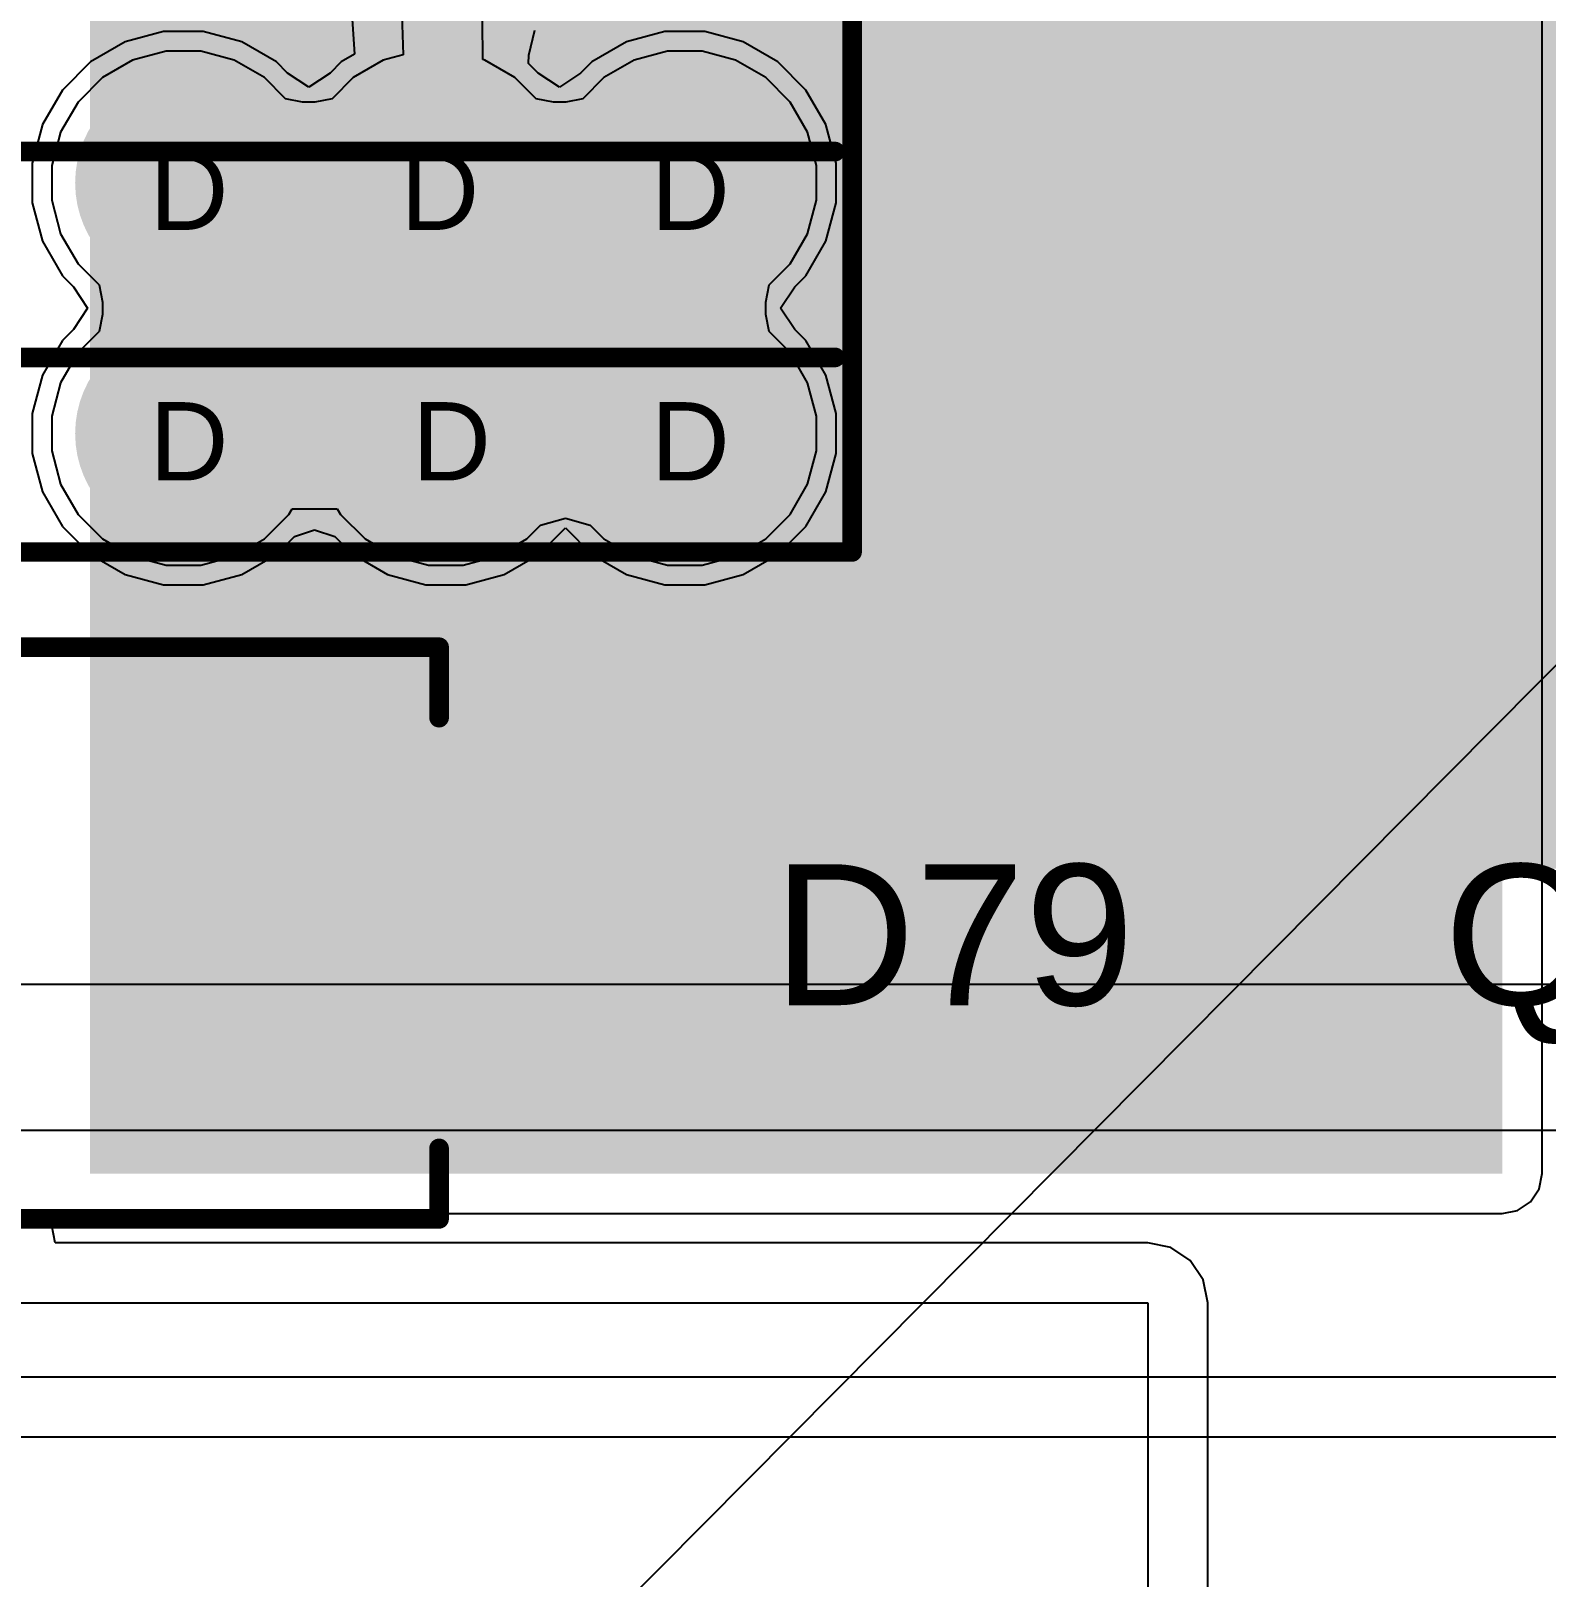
# Model space of a CAD drawing. Header units: inches. Extents: x 0 to 5379, y 0 to 5429.
# Drawn here: x 191.66 to 201.48, y 203.3 to 213.33 of the extents above; entities that cross this region are included whole.
import ezdxf

# ---------------------------------------------------------------- set-up
doc = ezdxf.new("R2010")
doc.units = ezdxf.units.IN
for name, color, linetype in [('Bottom Layer', 5, 'Continuous'), ('Bottom Paste', 16, 'Continuous'), ('Bottom Solder', 6, 'Continuous'), ('Drill Drawing', 1, 'Continuous'), ('GND01', 16, 'Continuous'), ('GND02', 76, 'Continuous'), ('PWR', 156, 'Continuous'), ('SIG 01', 90, 'Continuous'), ('Top Layer', 1, 'Continuous'), ('Top Overlay', 2, 'Continuous'), ('Top Paste', 8, 'Continuous'), ('Top Solder', 216, 'Continuous'), ('Via Holes', 16, 'Continuous')]:
    doc.layers.add(name, color=color, linetype=linetype)
doc.styles.add('Arial', font='', dxfattribs={"height": 0.2})
doc.styles.get('Arial').set_extended_font_data('Arial')

# ---------------------------------------------------------------- blocks, each defined once
blk = doc.blocks.new('H2PAK_2_B_744')
at = {"layer": 'Bottom Layer'}
blk.add_hatch(color=5, dxfattribs=at).paths.add_polyline_path([(5.5, -0.828), (5.5, -10.328), (-5.5, -10.328), (-5.5, -0.828)])
at = {"layer": 'Bottom Paste'}
blk.add_hatch(color=16, dxfattribs=at).paths.add_polyline_path([(5.5, -0.828), (5.5, -10.328), (-5.5, -10.328), (-5.5, -0.828)])
at = {"layer": 'Bottom Solder'}
blk.add_hatch(color=6, dxfattribs=at).paths.add_polyline_path([(5.551, -0.778), (5.551, -10.379), (-5.551, -10.379), (-5.551, -0.778)])
blk = doc.blocks.new('DB128L_5_08_2P_BK_S_807')
at = {"layer": 'Top Overlay'}
for points in [[(5.1, -5.1, 0.127, 0.127, 0), (5.1, 4.949, 0.127, 0.127, 0)], [(-4.956, -2.503, 0.127, 0.127, 0), (4.99, -2.503, 0.127, 0.127, 0)], [(-4.99, -3.838, 0.127, 0.127, 0), (4.99, -3.838, 0.127, 0.127, 0)], [(0.473, -3.838, 0.127, 0.127, 0), (0.597, -3.838, 0.127, 0.127, 0)], [(-5.1, -5.1, 0.127, 0.127, 0), (5.1, -5.1, 0.127, 0.127, 0)]]:
    blk.add_lwpolyline(points, format="xyseb", dxfattribs=at)
for points in [[(4.958, -2.503, 0.0635, 0.0635, 1), (5.022, -2.503, 0.0635, 0.0635, 1)], [(0.441, -3.838, 0.0635, 0.0635, 1), (0.505, -3.838, 0.0635, 0.0635, 1)], [(0.566, -3.838, 0.0635, 0.0635, 1), (0.629, -3.838, 0.0635, 0.0635, 1)], [(4.958, -3.838, 0.0635, 0.0635, 1), (5.022, -3.838, 0.0635, 0.0635, 1)], [(5.068, -5.1, 0.0635, 0.0635, 1), (5.132, -5.1, 0.0635, 0.0635, 1)], [(5.068, -5.1, 0.0635, 0.0635, 1), (5.132, -5.1, 0.0635, 0.0635, 1)]]:
    blk.add_lwpolyline(points, format="xyseb", close=True, dxfattribs=at)
blk = doc.blocks.new('SMB__857')
at = {"layer": 'Top Layer'}
for points in [[(-3.7, -1.2), (-3.7, 1.2), (-0.9, 1.2), (-0.9, -1.2)], [(0.9, -1.2), (0.9, 1.2), (3.7, 1.2), (3.7, -1.2)]]:
    blk.add_hatch(color=1, dxfattribs=at).paths.add_polyline_path(points)
at = {"layer": 'Top Overlay'}
for points in [[(2.59, 1.245), (4.825, 1.245), (4.825, 1.905), (2.59, 1.905)], [(3.733, -1.651), (4.825, -1.651), (4.825, 1.346), (3.733, 1.346)], [(2.59, -1.905), (4.825, -1.905), (4.825, -1.245), (2.59, -1.245)]]:
    blk.add_hatch(color=2, dxfattribs=at).paths.add_polyline_path(points)
at = {"layer": 'Top Paste'}
for points in [[(-3.7, -1.2), (-3.7, 1.2), (-0.9, 1.2), (-0.9, -1.2)], [(0.9, -1.2), (0.9, 1.2), (3.7, 1.2), (3.7, -1.2)]]:
    blk.add_hatch(color=8, dxfattribs=at).paths.add_polyline_path(points)
at = {"layer": 'Top Solder'}
for points in [[(-3.802, -1.302), (-3.802, 1.302), (-0.798, 1.302), (-0.798, -1.302)], [(0.798, -1.302), (0.798, 1.302), (3.802, 1.302), (3.802, -1.302)]]:
    blk.add_hatch(color=216, dxfattribs=at).paths.add_polyline_path(points)
at = {"layer": 'Top Overlay'}
for points in [[(2.591, 1.854, 0.127, 0.127, 0), (-2.21, 1.854, 0.127, 0.127, 0)], [(-2.21, 1.854, 0.127, 0.127, 0), (-2.21, 1.397, 0.127, 0.127, 0)], [(-2.21, -1.397, 0.127, 0.127, 0), (-2.21, -1.854, 0.127, 0.127, 0)], [(2.591, -1.854, 0.127, 0.127, 0), (-2.21, -1.854, 0.127, 0.127, 0)]]:
    blk.add_lwpolyline(points, format="xyseb", dxfattribs=at)
for points in [[(-2.242, 1.854, 0.0635, 0.0635, 1), (-2.178, 1.854, 0.0635, 0.0635, 1)], [(-2.242, 1.854, 0.0635, 0.0635, 1), (-2.178, 1.854, 0.0635, 0.0635, 1)], [(2.559, 1.854, 0.0635, 0.0635, 1), (2.623, 1.854, 0.0635, 0.0635, 1)], [(-2.242, 1.397, 0.0635, 0.0635, 1), (-2.178, 1.397, 0.0635, 0.0635, 1)], [(-2.242, -1.397, 0.0635, 0.0635, 1), (-2.178, -1.397, 0.0635, 0.0635, 1)], [(-2.242, -1.854, 0.0635, 0.0635, 1), (-2.178, -1.854, 0.0635, 0.0635, 1)], [(-2.242, -1.854, 0.0635, 0.0635, 1), (-2.178, -1.854, 0.0635, 0.0635, 1)], [(2.559, -1.854, 0.0635, 0.0635, 1), (2.623, -1.854, 0.0635, 0.0635, 1)]]:
    blk.add_lwpolyline(points, format="xyseb", close=True, dxfattribs=at)

msp = doc.modelspace()

# ---------------------------------------------------------------- hatches: boundary and pattern name
at = {"layer": 'Bottom Layer'}
h = msp.add_hatch(color=5, dxfattribs=at)
edge = h.paths.add_edge_path()
edge.add_arc((192.646, 212.344), 0.6, 0, 360)
h = msp.add_hatch(color=5, dxfattribs=at)
edge = h.paths.add_edge_path()
edge.add_arc((194.272, 212.344), 0.6, 0, 360)
h = msp.add_hatch(color=5, dxfattribs=at)
edge = h.paths.add_edge_path()
edge.add_arc((195.897, 212.344), 0.6, 0, 360)
h = msp.add_hatch(color=5, dxfattribs=at)
edge = h.paths.add_edge_path()
edge.add_arc((192.646, 210.718), 0.6, 0, 360)
h = msp.add_hatch(color=5, dxfattribs=at)
edge = h.paths.add_edge_path()
edge.add_arc((194.348, 210.718), 0.6, 0, 360)
h = msp.add_hatch(color=5, dxfattribs=at)
edge = h.paths.add_edge_path()
edge.add_arc((195.897, 210.718), 0.6, 0, 360)
at = {"layer": 'Bottom Solder'}
h = msp.add_hatch(color=6, dxfattribs=at)
edge = h.paths.add_edge_path()
edge.add_arc((192.646, 212.344), 0.702, 0, 360)
h = msp.add_hatch(color=6, dxfattribs=at)
edge = h.paths.add_edge_path()
edge.add_arc((194.272, 212.344), 0.702, 0, 360)
h = msp.add_hatch(color=6, dxfattribs=at)
edge = h.paths.add_edge_path()
edge.add_arc((195.897, 212.344), 0.702, 0, 360)
h = msp.add_hatch(color=6, dxfattribs=at)
edge = h.paths.add_edge_path()
edge.add_arc((192.646, 210.718), 0.702, 0, 360)
h = msp.add_hatch(color=6, dxfattribs=at)
edge = h.paths.add_edge_path()
edge.add_arc((194.348, 210.718), 0.702, 0, 360)
h = msp.add_hatch(color=6, dxfattribs=at)
edge = h.paths.add_edge_path()
edge.add_arc((195.897, 210.718), 0.702, 0, 360)
at = {"layer": 'GND01'}
h = msp.add_hatch(color=16, dxfattribs=at)
edge = h.paths.add_edge_path()
edge.add_arc((192.646, 212.344), 0.6, 0, 360)
h = msp.add_hatch(color=16, dxfattribs=at)
edge = h.paths.add_edge_path()
edge.add_arc((194.272, 212.344), 0.6, 0, 360)
h = msp.add_hatch(color=16, dxfattribs=at)
edge = h.paths.add_edge_path()
edge.add_arc((195.897, 212.344), 0.6, 0, 360)
h = msp.add_hatch(color=16, dxfattribs=at)
edge = h.paths.add_edge_path()
edge.add_arc((192.646, 210.718), 0.6, 0, 360)
h = msp.add_hatch(color=16, dxfattribs=at)
edge = h.paths.add_edge_path()
edge.add_arc((194.348, 210.718), 0.6, 0, 360)
h = msp.add_hatch(color=16, dxfattribs=at)
edge = h.paths.add_edge_path()
edge.add_arc((195.897, 210.718), 0.6, 0, 360)
at = {"layer": 'GND02'}
h = msp.add_hatch(color=76, dxfattribs=at)
edge = h.paths.add_edge_path()
edge.add_arc((192.646, 212.344), 0.6, 0, 360)
h = msp.add_hatch(color=76, dxfattribs=at)
edge = h.paths.add_edge_path()
edge.add_arc((194.272, 212.344), 0.6, 0, 360)
h = msp.add_hatch(color=76, dxfattribs=at)
edge = h.paths.add_edge_path()
edge.add_arc((195.897, 212.344), 0.6, 0, 360)
h = msp.add_hatch(color=76, dxfattribs=at)
edge = h.paths.add_edge_path()
edge.add_arc((192.646, 210.718), 0.6, 0, 360)
h = msp.add_hatch(color=76, dxfattribs=at)
edge = h.paths.add_edge_path()
edge.add_arc((194.348, 210.718), 0.6, 0, 360)
h = msp.add_hatch(color=76, dxfattribs=at)
edge = h.paths.add_edge_path()
edge.add_arc((195.897, 210.718), 0.6, 0, 360)
at = {"layer": 'PWR'}
h = msp.add_hatch(color=156, dxfattribs=at)
edge = h.paths.add_edge_path()
edge.add_arc((192.646, 212.344), 0.6, 0, 360)
h = msp.add_hatch(color=156, dxfattribs=at)
edge = h.paths.add_edge_path()
edge.add_arc((194.272, 212.344), 0.6, 0, 360)
h = msp.add_hatch(color=156, dxfattribs=at)
edge = h.paths.add_edge_path()
edge.add_arc((195.897, 212.344), 0.6, 0, 360)
h = msp.add_hatch(color=156, dxfattribs=at)
edge = h.paths.add_edge_path()
edge.add_arc((192.646, 210.718), 0.6, 0, 360)
h = msp.add_hatch(color=156, dxfattribs=at)
edge = h.paths.add_edge_path()
edge.add_arc((194.348, 210.718), 0.6, 0, 360)
h = msp.add_hatch(color=156, dxfattribs=at)
edge = h.paths.add_edge_path()
edge.add_arc((195.897, 210.718), 0.6, 0, 360)
at = {"layer": 'SIG 01'}
h = msp.add_hatch(color=90, dxfattribs=at)
edge = h.paths.add_edge_path()
edge.add_arc((192.646, 212.344), 0.6, 0, 360)
h = msp.add_hatch(color=90, dxfattribs=at)
edge = h.paths.add_edge_path()
edge.add_arc((194.272, 212.344), 0.6, 0, 360)
h = msp.add_hatch(color=90, dxfattribs=at)
edge = h.paths.add_edge_path()
edge.add_arc((195.897, 212.344), 0.6, 0, 360)
h = msp.add_hatch(color=90, dxfattribs=at)
edge = h.paths.add_edge_path()
edge.add_arc((192.646, 210.718), 0.6, 0, 360)
h = msp.add_hatch(color=90, dxfattribs=at)
edge = h.paths.add_edge_path()
edge.add_arc((194.348, 210.718), 0.6, 0, 360)
h = msp.add_hatch(color=90, dxfattribs=at)
edge = h.paths.add_edge_path()
edge.add_arc((195.897, 210.718), 0.6, 0, 360)
at = {"layer": 'Top Layer'}
msp.add_hatch(color=1, dxfattribs=at).paths.add_polyline_path([(201.198, 219.612), (192.04, 219.612), (192.04, 205.918), (201.198, 205.918)])
h = msp.add_hatch(color=1, dxfattribs=at)
edge = h.paths.add_edge_path()
edge.add_arc((192.646, 212.344), 0.6, 0, 360)
h = msp.add_hatch(color=1, dxfattribs=at)
edge = h.paths.add_edge_path()
edge.add_arc((194.272, 212.344), 0.6, 0, 360)
h = msp.add_hatch(color=1, dxfattribs=at)
edge = h.paths.add_edge_path()
edge.add_arc((195.897, 212.344), 0.6, 0, 360)
h = msp.add_hatch(color=1, dxfattribs=at)
edge = h.paths.add_edge_path()
edge.add_arc((192.646, 210.718), 0.6, 0, 360)
h = msp.add_hatch(color=1, dxfattribs=at)
edge = h.paths.add_edge_path()
edge.add_arc((194.348, 210.718), 0.6, 0, 360)
h = msp.add_hatch(color=1, dxfattribs=at)
edge = h.paths.add_edge_path()
edge.add_arc((195.897, 210.718), 0.6, 0, 360)
at = {"layer": 'Top Solder'}
h = msp.add_hatch(color=216, dxfattribs=at)
edge = h.paths.add_edge_path()
edge.add_arc((192.646, 212.344), 0.702, 0, 360)
h = msp.add_hatch(color=216, dxfattribs=at)
edge = h.paths.add_edge_path()
edge.add_arc((194.272, 212.344), 0.702, 0, 360)
h = msp.add_hatch(color=216, dxfattribs=at)
edge = h.paths.add_edge_path()
edge.add_arc((195.897, 212.344), 0.702, 0, 360)
h = msp.add_hatch(color=216, dxfattribs=at)
edge = h.paths.add_edge_path()
edge.add_arc((192.646, 210.718), 0.702, 0, 360)
h = msp.add_hatch(color=216, dxfattribs=at)
edge = h.paths.add_edge_path()
edge.add_arc((194.348, 210.718), 0.702, 0, 360)
h = msp.add_hatch(color=216, dxfattribs=at)
edge = h.paths.add_edge_path()
edge.add_arc((195.897, 210.718), 0.702, 0, 360)
at = {"layer": 'Via Holes'}
h = msp.add_hatch(color=7, dxfattribs=at)
edge = h.paths.add_edge_path()
edge.add_arc((192.646, 212.344), 0.35, 0, 360)
h = msp.add_hatch(color=7, dxfattribs=at)
edge = h.paths.add_edge_path()
edge.add_arc((194.272, 212.344), 0.35, 0, 360)
h = msp.add_hatch(color=7, dxfattribs=at)
edge = h.paths.add_edge_path()
edge.add_arc((195.897, 212.344), 0.35, 0, 360)
h = msp.add_hatch(color=7, dxfattribs=at)
edge = h.paths.add_edge_path()
edge.add_arc((192.646, 210.718), 0.35, 0, 360)
h = msp.add_hatch(color=7, dxfattribs=at)
edge = h.paths.add_edge_path()
edge.add_arc((194.348, 210.718), 0.35, 0, 360)
h = msp.add_hatch(color=7, dxfattribs=at)
edge = h.paths.add_edge_path()
edge.add_arc((195.897, 210.718), 0.35, 0, 360)

# ---------------------------------------------------------------- linework, layer by layer
at = {"layer": 'Bottom Solder'}
msp.add_line((6.245, 12.319), (5379.208, 5429.208), dxfattribs=at)
at = {"layer": 'GND01'}
for p, q in [((194.063, 213.435), (194.072, 213.175)), ((194.588, 213.144), (194.585, 213.396)), ((192.317, 213.14), (192.122, 213.027)), ((192.534, 213.198), (192.317, 213.14)), ((192.759, 213.198), (192.534, 213.198)), ((192.976, 213.14), (192.759, 213.198)), ((193.171, 213.027), (192.976, 213.14)), ((193.942, 213.14), (193.747, 213.027)), ((194.072, 213.175), (193.942, 213.14)), ((194.601, 213.14), (194.588, 213.144)), ((194.796, 213.027), (194.601, 213.14)), ((195.568, 213.14), (195.373, 213.027)), ((195.785, 213.198), (195.568, 213.14)), ((196.01, 213.198), (195.785, 213.198)), ((196.227, 213.14), (196.01, 213.198)), ((196.422, 213.027), (196.227, 213.14)), ((192.122, 213.027), (191.963, 212.868)), ((193.308, 212.89), (193.171, 213.027)), ((193.747, 213.027), (193.61, 212.89)), ((194.933, 212.89), (194.796, 213.027)), ((195.373, 213.027), (195.236, 212.89)), ((196.581, 212.868), (196.422, 213.027)), ((191.963, 212.868), (191.85, 212.674)), ((193.419, 212.868), (193.308, 212.89)), ((193.499, 212.868), (193.419, 212.868)), ((193.61, 212.89), (193.499, 212.868)), ((195.045, 212.868), (194.933, 212.89)), ((195.125, 212.868), (195.045, 212.868)), ((195.236, 212.89), (195.125, 212.868)), ((196.693, 212.674), (196.581, 212.868)), ((191.85, 212.674), (191.792, 212.456)), ((196.751, 212.456), (196.693, 212.674)), ((191.792, 212.456), (191.792, 212.232)), ((196.751, 212.232), (196.751, 212.456)), ((191.792, 212.232), (191.85, 212.014)), ((196.693, 212.014), (196.751, 212.232)), ((191.85, 212.014), (191.963, 211.82)), ((196.581, 211.82), (196.693, 212.014)), ((191.963, 211.82), (192.1, 211.682)), ((196.444, 211.682), (196.581, 211.82)), ((192.1, 211.682), (192.122, 211.571)), ((196.422, 211.571), (196.444, 211.682)), ((192.122, 211.571), (192.122, 211.491)), ((196.422, 211.491), (196.422, 211.571)), ((192.122, 211.491), (192.1, 211.38)), ((196.444, 211.38), (196.422, 211.491)), ((192.1, 211.38), (191.963, 211.243)), ((196.581, 211.243), (196.444, 211.38)), ((191.963, 211.243), (191.85, 211.048)), ((196.693, 211.048), (196.581, 211.243)), ((191.85, 211.048), (191.792, 210.831)), ((196.751, 210.831), (196.693, 211.048)), ((191.792, 210.831), (191.792, 210.606)), ((196.751, 210.606), (196.751, 210.831)), ((191.792, 210.606), (191.85, 210.389)), ((196.693, 210.389), (196.751, 210.606)), ((191.85, 210.389), (191.963, 210.194)), ((196.581, 210.194), (196.693, 210.389)), ((193.33, 210.194), (193.351, 210.23)), ((193.351, 210.23), (193.644, 210.23)), ((193.644, 210.23), (193.665, 210.194)), ((191.963, 210.194), (192.122, 210.035)), ((193.171, 210.035), (193.33, 210.194)), ((193.665, 210.194), (193.824, 210.035)), ((194.872, 210.035), (194.961, 210.124)), ((194.961, 210.124), (195.123, 210.169)), ((195.123, 210.169), (195.284, 210.124)), ((195.284, 210.124), (195.373, 210.035)), ((196.422, 210.035), (196.581, 210.194)), ((192.122, 210.035), (192.317, 209.923)), ((192.976, 209.923), (193.171, 210.035)), ((193.824, 210.035), (194.018, 209.923)), ((194.678, 209.923), (194.872, 210.035)), ((195.373, 210.035), (195.568, 209.923)), ((196.227, 209.923), (196.422, 210.035)), ((192.317, 209.923), (192.534, 209.864)), ((192.759, 209.864), (192.976, 209.923)), ((194.018, 209.923), (194.236, 209.864)), ((194.46, 209.864), (194.678, 209.923)), ((195.568, 209.923), (195.785, 209.864)), ((196.01, 209.864), (196.227, 209.923)), ((192.534, 209.864), (192.759, 209.864)), ((194.236, 209.864), (194.46, 209.864)), ((195.785, 209.864), (196.01, 209.864))]:
    msp.add_line(p, q, dxfattribs=at)
at = {"layer": 'GND02'}
for p, q in [((194.063, 213.435), (194.072, 213.175)), ((194.588, 213.144), (194.585, 213.396)), ((192.317, 213.14), (192.122, 213.027)), ((192.534, 213.198), (192.317, 213.14)), ((192.759, 213.198), (192.534, 213.198)), ((192.976, 213.14), (192.759, 213.198)), ((193.171, 213.027), (192.976, 213.14)), ((193.942, 213.14), (193.747, 213.027)), ((194.072, 213.175), (193.942, 213.14)), ((194.601, 213.14), (194.588, 213.144)), ((194.796, 213.027), (194.601, 213.14)), ((195.568, 213.14), (195.373, 213.027)), ((195.785, 213.198), (195.568, 213.14)), ((196.01, 213.198), (195.785, 213.198)), ((196.227, 213.14), (196.01, 213.198)), ((196.422, 213.027), (196.227, 213.14)), ((192.122, 213.027), (191.963, 212.868)), ((193.308, 212.89), (193.171, 213.027)), ((193.747, 213.027), (193.61, 212.89)), ((194.933, 212.89), (194.796, 213.027)), ((195.373, 213.027), (195.236, 212.89)), ((196.581, 212.868), (196.422, 213.027)), ((191.963, 212.868), (191.85, 212.674)), ((193.419, 212.868), (193.308, 212.89)), ((193.499, 212.868), (193.419, 212.868)), ((193.61, 212.89), (193.499, 212.868)), ((195.045, 212.868), (194.933, 212.89)), ((195.125, 212.868), (195.045, 212.868)), ((195.236, 212.89), (195.125, 212.868)), ((196.693, 212.674), (196.581, 212.868)), ((191.85, 212.674), (191.792, 212.456)), ((196.751, 212.456), (196.693, 212.674)), ((191.792, 212.456), (191.792, 212.232)), ((196.751, 212.232), (196.751, 212.456)), ((191.792, 212.232), (191.85, 212.014)), ((196.693, 212.014), (196.751, 212.232)), ((191.85, 212.014), (191.963, 211.82)), ((196.581, 211.82), (196.693, 212.014)), ((191.963, 211.82), (192.1, 211.682)), ((196.444, 211.682), (196.581, 211.82)), ((192.1, 211.682), (192.122, 211.571)), ((196.422, 211.571), (196.444, 211.682)), ((192.122, 211.571), (192.122, 211.491)), ((196.422, 211.491), (196.422, 211.571)), ((192.122, 211.491), (192.1, 211.38)), ((196.444, 211.38), (196.422, 211.491)), ((192.1, 211.38), (191.963, 211.243)), ((196.581, 211.243), (196.444, 211.38)), ((191.963, 211.243), (191.85, 211.048)), ((196.693, 211.048), (196.581, 211.243)), ((191.85, 211.048), (191.792, 210.831)), ((196.751, 210.831), (196.693, 211.048)), ((191.792, 210.831), (191.792, 210.606)), ((196.751, 210.606), (196.751, 210.831)), ((191.792, 210.606), (191.85, 210.389)), ((196.693, 210.389), (196.751, 210.606)), ((191.85, 210.389), (191.963, 210.194)), ((196.581, 210.194), (196.693, 210.389)), ((193.33, 210.194), (193.351, 210.23)), ((193.351, 210.23), (193.644, 210.23)), ((193.644, 210.23), (193.665, 210.194)), ((191.963, 210.194), (192.122, 210.035)), ((193.171, 210.035), (193.33, 210.194)), ((193.665, 210.194), (193.824, 210.035)), ((194.872, 210.035), (194.961, 210.124)), ((194.961, 210.124), (195.123, 210.169)), ((195.123, 210.169), (195.284, 210.124)), ((195.284, 210.124), (195.373, 210.035)), ((196.422, 210.035), (196.581, 210.194)), ((192.122, 210.035), (192.317, 209.923)), ((192.976, 209.923), (193.171, 210.035)), ((193.824, 210.035), (194.018, 209.923)), ((194.678, 209.923), (194.872, 210.035)), ((195.373, 210.035), (195.568, 209.923)), ((196.227, 209.923), (196.422, 210.035)), ((192.317, 209.923), (192.534, 209.864)), ((192.759, 209.864), (192.976, 209.923)), ((194.018, 209.923), (194.236, 209.864)), ((194.46, 209.864), (194.678, 209.923)), ((195.568, 209.923), (195.785, 209.864)), ((196.01, 209.864), (196.227, 209.923)), ((192.534, 209.864), (192.759, 209.864)), ((194.236, 209.864), (194.46, 209.864)), ((195.785, 209.864), (196.01, 209.864))]:
    msp.add_line(p, q, dxfattribs=at)
at = {"layer": 'PWR'}
for p, q in [((194.063, 213.435), (194.072, 213.175)), ((194.588, 213.144), (194.585, 213.396)), ((192.317, 213.14), (192.122, 213.027)), ((192.534, 213.198), (192.317, 213.14)), ((192.759, 213.198), (192.534, 213.198)), ((192.976, 213.14), (192.759, 213.198)), ((193.171, 213.027), (192.976, 213.14)), ((193.942, 213.14), (193.747, 213.027)), ((194.072, 213.175), (193.942, 213.14)), ((194.601, 213.14), (194.588, 213.144)), ((194.796, 213.027), (194.601, 213.14)), ((195.568, 213.14), (195.373, 213.027)), ((195.785, 213.198), (195.568, 213.14)), ((196.01, 213.198), (195.785, 213.198)), ((196.227, 213.14), (196.01, 213.198)), ((196.422, 213.027), (196.227, 213.14)), ((192.122, 213.027), (191.963, 212.868)), ((193.308, 212.89), (193.171, 213.027)), ((193.747, 213.027), (193.61, 212.89)), ((194.933, 212.89), (194.796, 213.027)), ((195.373, 213.027), (195.236, 212.89)), ((196.581, 212.868), (196.422, 213.027)), ((191.963, 212.868), (191.85, 212.674)), ((193.419, 212.868), (193.308, 212.89)), ((193.499, 212.868), (193.419, 212.868)), ((193.61, 212.89), (193.499, 212.868)), ((195.045, 212.868), (194.933, 212.89)), ((195.125, 212.868), (195.045, 212.868)), ((195.236, 212.89), (195.125, 212.868)), ((196.693, 212.674), (196.581, 212.868)), ((191.85, 212.674), (191.792, 212.456)), ((196.751, 212.456), (196.693, 212.674)), ((191.792, 212.456), (191.792, 212.232)), ((196.751, 212.232), (196.751, 212.456)), ((191.792, 212.232), (191.85, 212.014)), ((196.693, 212.014), (196.751, 212.232)), ((191.85, 212.014), (191.963, 211.82)), ((196.581, 211.82), (196.693, 212.014)), ((191.963, 211.82), (192.1, 211.682)), ((196.444, 211.682), (196.581, 211.82)), ((192.1, 211.682), (192.122, 211.571)), ((196.422, 211.571), (196.444, 211.682)), ((192.122, 211.571), (192.122, 211.491)), ((196.422, 211.491), (196.422, 211.571)), ((192.122, 211.491), (192.1, 211.38)), ((196.444, 211.38), (196.422, 211.491)), ((192.1, 211.38), (191.963, 211.243)), ((196.581, 211.243), (196.444, 211.38)), ((191.963, 211.243), (191.85, 211.048)), ((196.693, 211.048), (196.581, 211.243)), ((191.85, 211.048), (191.792, 210.831)), ((196.751, 210.831), (196.693, 211.048)), ((191.792, 210.831), (191.792, 210.606)), ((196.751, 210.606), (196.751, 210.831)), ((191.792, 210.606), (191.85, 210.389)), ((196.693, 210.389), (196.751, 210.606)), ((191.85, 210.389), (191.963, 210.194)), ((196.581, 210.194), (196.693, 210.389)), ((193.33, 210.194), (193.351, 210.23)), ((193.351, 210.23), (193.644, 210.23)), ((193.644, 210.23), (193.665, 210.194)), ((191.963, 210.194), (192.122, 210.035)), ((193.171, 210.035), (193.33, 210.194)), ((193.665, 210.194), (193.824, 210.035)), ((194.872, 210.035), (194.961, 210.124)), ((194.961, 210.124), (195.123, 210.169)), ((195.123, 210.169), (195.284, 210.124)), ((195.284, 210.124), (195.373, 210.035)), ((196.422, 210.035), (196.581, 210.194)), ((192.122, 210.035), (192.317, 209.923)), ((192.976, 209.923), (193.171, 210.035)), ((193.824, 210.035), (194.018, 209.923)), ((194.678, 209.923), (194.872, 210.035)), ((195.373, 210.035), (195.568, 209.923)), ((196.227, 209.923), (196.422, 210.035)), ((192.317, 209.923), (192.534, 209.864)), ((192.759, 209.864), (192.976, 209.923)), ((194.018, 209.923), (194.236, 209.864)), ((194.46, 209.864), (194.678, 209.923)), ((195.568, 209.923), (195.785, 209.864)), ((196.01, 209.864), (196.227, 209.923)), ((192.534, 209.864), (192.759, 209.864)), ((194.236, 209.864), (194.46, 209.864)), ((195.785, 209.864), (196.01, 209.864)), ((205.277, 207.144), (178.072, 207.144)), ((178.273, 206.199), (214.343, 206.199))]:
    msp.add_line(p, q, dxfattribs=at)
at = {"layer": 'SIG 01'}
for p, q in [((192.517, 213.325), (192.268, 213.258)), ((192.775, 213.325), (192.517, 213.325)), ((193.025, 213.258), (192.775, 213.325)), ((193.741, 213.405), (193.756, 213.179)), ((194.885, 213.172), (194.925, 213.335)), ((195.768, 213.325), (195.519, 213.258)), ((196.027, 213.325), (195.768, 213.325)), ((196.276, 213.258), (196.027, 213.325)), ((192.268, 213.258), (192.044, 213.129)), ((193.249, 213.129), (193.025, 213.258)), ((195.519, 213.258), (195.295, 213.129)), ((196.5, 213.129), (196.276, 213.258)), ((192.044, 213.129), (191.861, 212.946)), ((193.322, 213.056), (193.249, 213.129)), ((193.67, 213.129), (193.597, 213.056)), ((193.756, 213.179), (193.67, 213.129)), ((194.884, 213.119), (194.885, 213.172)), ((195.295, 213.129), (195.222, 213.056)), ((196.682, 212.946), (196.5, 213.129)), ((193.459, 212.965), (193.322, 213.056)), ((193.597, 213.056), (193.459, 212.965)), ((194.947, 213.056), (194.884, 213.119)), ((195.085, 212.965), (194.947, 213.056)), ((195.222, 213.056), (195.085, 212.965)), ((191.861, 212.946), (191.732, 212.723)), ((196.812, 212.723), (196.682, 212.946)), ((191.732, 212.723), (191.665, 212.473)), ((196.878, 212.473), (196.812, 212.723)), ((191.665, 212.473), (191.665, 212.215)), ((196.878, 212.215), (196.878, 212.473)), ((191.665, 212.215), (191.732, 211.965)), ((196.812, 211.965), (196.878, 212.215)), ((191.732, 211.965), (191.861, 211.742)), ((196.682, 211.742), (196.812, 211.965)), ((191.861, 211.742), (191.934, 211.669)), ((196.61, 211.669), (196.682, 211.742)), ((191.934, 211.669), (192.025, 211.531)), ((196.518, 211.531), (196.61, 211.669)), ((192.025, 211.531), (191.934, 211.394)), ((196.61, 211.394), (196.518, 211.531)), ((191.861, 211.321), (191.732, 211.097)), ((191.934, 211.394), (191.861, 211.321)), ((196.682, 211.321), (196.61, 211.394)), ((196.812, 211.097), (196.682, 211.321)), ((191.732, 211.097), (191.665, 210.848)), ((196.878, 210.848), (196.812, 211.097)), ((191.665, 210.848), (191.665, 210.589)), ((196.878, 210.589), (196.878, 210.848)), ((191.665, 210.589), (191.732, 210.34)), ((196.812, 210.34), (196.878, 210.589)), ((191.732, 210.34), (191.861, 210.116)), ((196.682, 210.116), (196.812, 210.34)), ((191.861, 210.116), (192.044, 209.933)), ((196.5, 209.933), (196.682, 210.116)), ((193.249, 209.933), (193.366, 210.051)), ((193.366, 210.051), (193.497, 210.094)), ((193.497, 210.094), (193.628, 210.051)), ((193.628, 210.051), (193.746, 209.933)), ((194.95, 209.933), (195.123, 210.106)), ((195.123, 210.106), (195.295, 209.933)), ((192.044, 209.933), (192.268, 209.804)), ((193.025, 209.804), (193.249, 209.933)), ((193.746, 209.933), (193.969, 209.804)), ((194.727, 209.804), (194.95, 209.933)), ((195.295, 209.933), (195.519, 209.804)), ((196.276, 209.804), (196.5, 209.933)), ((192.268, 209.804), (192.517, 209.737)), ((192.517, 209.737), (192.775, 209.737)), ((192.775, 209.737), (193.025, 209.804)), ((193.969, 209.804), (194.219, 209.737)), ((194.219, 209.737), (194.477, 209.737)), ((194.477, 209.737), (194.727, 209.804)), ((195.519, 209.804), (195.768, 209.737)), ((195.768, 209.737), (196.027, 209.737)), ((196.027, 209.737), (196.276, 209.804)), ((201.625, 204.598), (187.337, 204.598)), ((187.337, 204.21), (201.625, 204.21))]:
    msp.add_line(p, q, dxfattribs=at)
at = {"layer": 'Top Layer'}
for p, q in [((201.457, 205.918), (201.457, 219.612)), ((201.437, 205.819), (201.457, 205.918)), ((201.381, 205.735), (201.437, 205.819)), ((201.297, 205.679), (201.381, 205.735)), ((191.792, 205.58), (191.941, 205.679)), ((191.941, 205.679), (192.04, 205.659)), ((192.04, 205.659), (201.198, 205.659)), ((201.198, 205.659), (201.297, 205.679)), ((191.814, 205.468), (191.792, 205.58)), ((198.9, 205.468), (191.814, 205.468)), ((199.049, 205.438), (198.9, 205.468)), ((199.175, 205.354), (199.049, 205.438)), ((199.259, 205.228), (199.175, 205.354)), ((199.289, 205.08), (199.259, 205.228)), ((191.343, 205.08), (198.9, 205.08)), ((198.9, 205.08), (198.9, 197.14)), ((199.289, 202.474), (199.289, 205.08))]:
    msp.add_line(p, q, dxfattribs=at)
at = {"layer": 'Top Solder'}
msp.add_line((6.245, 12.319), (5379.208, 5429.208), dxfattribs=at)

# ---------------------------------------------------------------- block references
msp.add_blockref('DB128L_5_08_2P_BK_S_807', (191.882, 215.05))
for name, p, rotation in [('H2PAK_2_B_744', (206.968, 213.447), 270), ('SMB__857', (192.094, 207.478), 180)]:
    msp.add_blockref(name, p, dxfattribs=dict(rotation=rotation))

# ---------------------------------------------------------------- texts
at = {"layer": 'Drill Drawing', "style": 'Arial'}
for p in [(192.426, 212.039), (194.052, 212.039), (195.677, 212.039), (192.426, 210.414), (194.128, 210.414), (195.677, 210.414)]:
    msp.add_text('D', height=0.508, dxfattribs=at).set_placement(p)
at = {"layer": 'Top Overlay', "style": 'Arial'}
for s, p in [('D79', (196.469, 207.01)), ('Q32', (200.822, 207.01))]:
    msp.add_text(s, height=0.9144, dxfattribs=at).set_placement(p)

doc.saveas('drawing.dxf')
